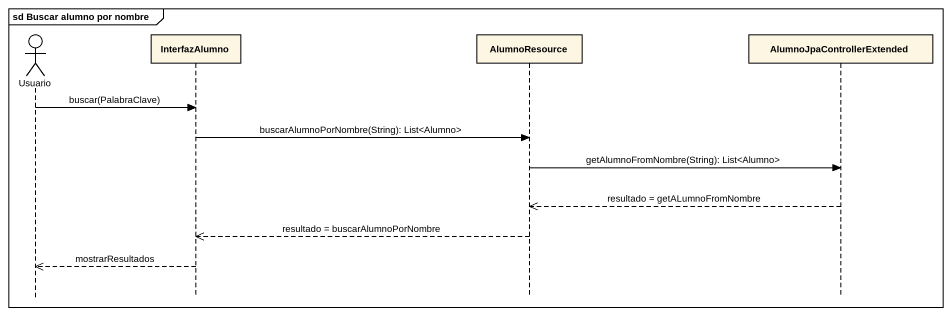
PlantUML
@startuml
mainframe sd Buscar alumno por nombre
hide footbox
actor Usuario
participant InterfazAlumno
participant AlumnoResource
participant AlumnoJpaControllerExtended

Usuario -> InterfazAlumno : buscar(PalabraClave)
InterfazAlumno -> AlumnoResource : buscarAlumnoPorNombre(String): List<Alumno>
AlumnoResource -> AlumnoJpaControllerExtended : getAlumnoFromNombre(String): List<Alumno>
AlumnoJpaControllerExtended -->> AlumnoResource : resultado = getALumnoFromNombre
AlumnoResource -->> InterfazAlumno : resultado = buscarAlumnoPorNombre
InterfazAlumno -->> Usuario : mostrarResultados
@enduml
